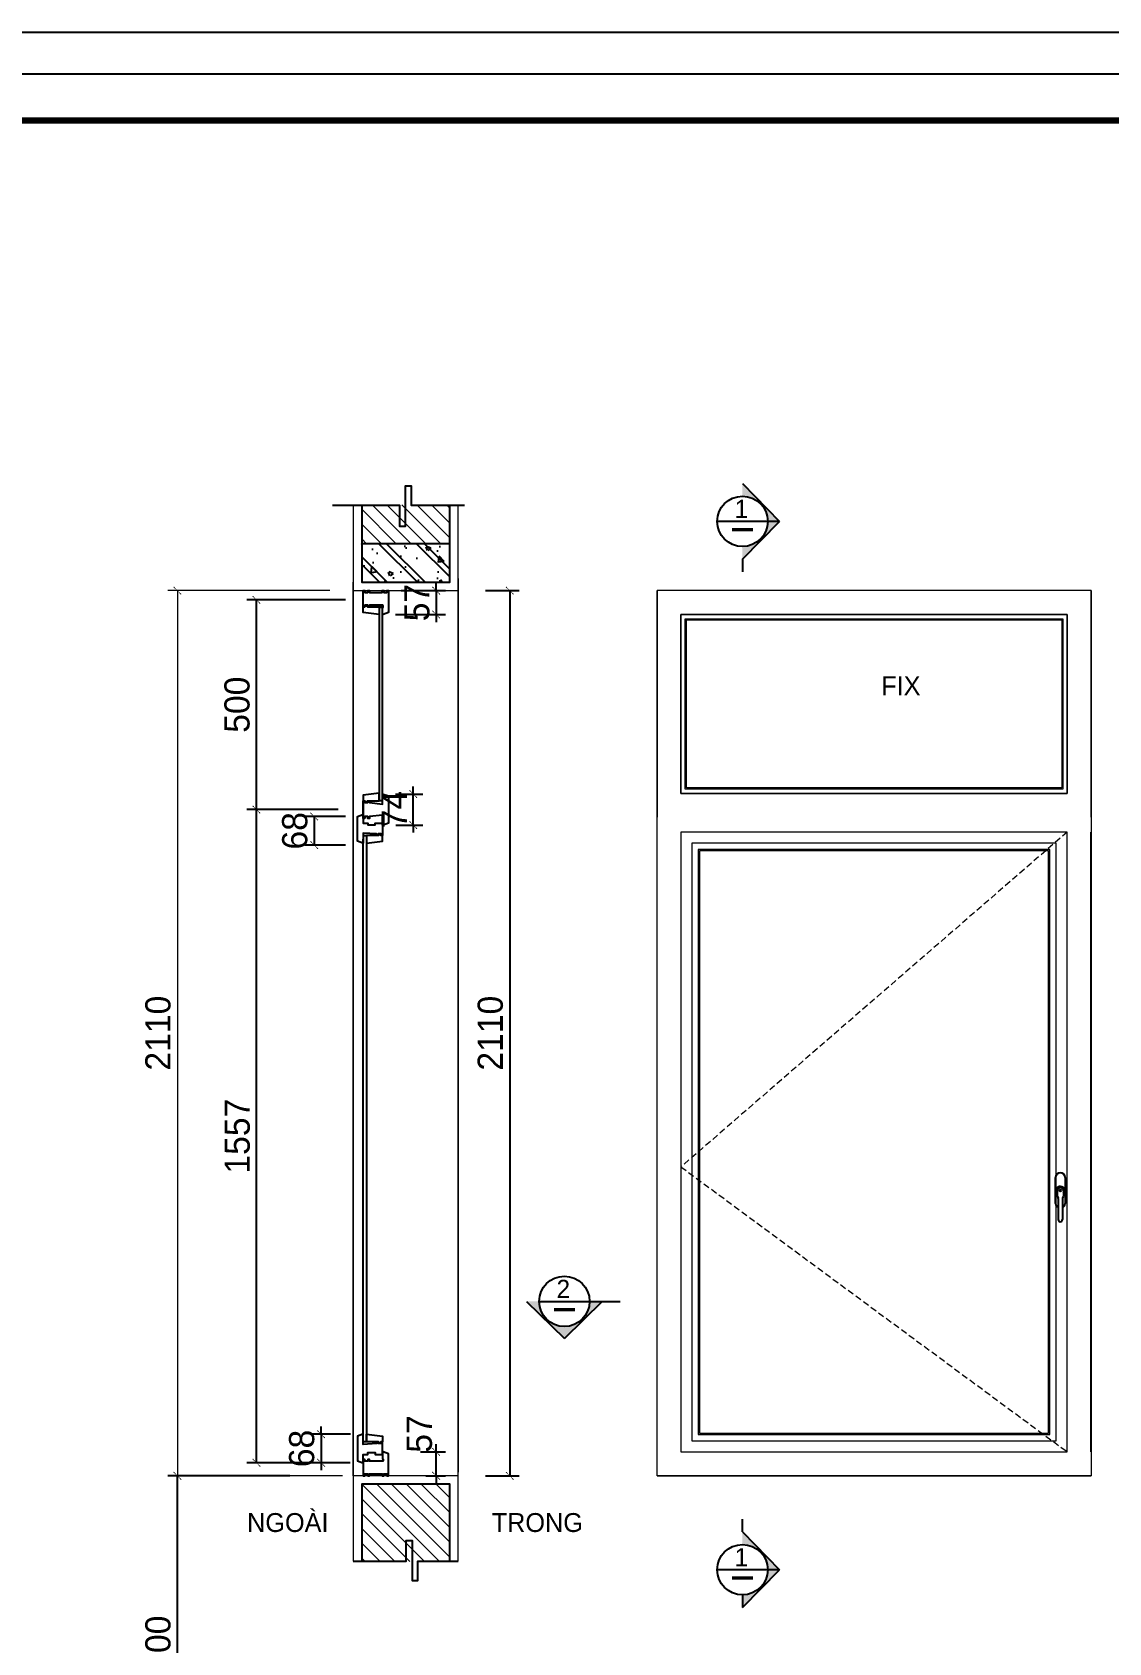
# Model space of a CAD drawing. Header units: millimetres. Extents: x -34806 to 662668, y 63228 to 99452.
# Drawn here: x 616823 to 619387, y 80858 to 84697 of the extents above; entities that cross this region are included whole.
import ezdxf

# ---------------------------------------------------------------- set-up
doc = ezdxf.new("R2010")
doc.units = ezdxf.units.MM
doc.header["$LTSCALE"] = 200
doc.header["$MEASUREMENT"] = 0
doc.header["$PDMODE"] = 3
doc.header["$PDSIZE"] = 50
doc.linetypes.add('DASHED2', pattern=[0.375, 0.25, -0.125])
doc.layers.get('0').update_dxf_attribs({"color": 95, "linetype": 'CONTINUOUS'})
doc.layers.get('DEFPOINTS').update_dxf_attribs({"linetype": 'CONTINUOUS'})
for name, color, linetype, lineweight in [('21', 7, 'CONTINUOUS', 20), ('co', 8, 'DASHED2', 13), ('hacth', 251, 'CONTINUOUS', 13), ('hatch', 251, 'CONTINUOUS', 5), ('kt', 136, 'CONTINUOUS', 25), ('Text - khung ten', 253, 'CONTINUOUS', 13)]:
    doc.layers.add(name, color=color, linetype=linetype, lineweight=lineweight)
for name, color, linetype in [('4', 4, 'CONTINUOUS'), ('8', 1, 'CONTINUOUS'), ('COT', 2, 'CONTINUOUS'), ('DIM', 1, 'CONTINUOUS'), ('KHUNGTEN', 7, 'CONTINUOUS'), ('NETMANH', 127, 'CONTINUOUS'), ('TEXT', 7, 'CONTINUOUS'), ('TPTA-Concrete', 7, 'CONTINUOUS'), ('TUONG', 2, 'CONTINUOUS'), ('wood', 254, 'CONTINUOUS')]:
    doc.layers.add(name, color=color, linetype=linetype)
doc.styles.add('@hai text dim', font='VHAVAN.ttf')
doc.styles.add('VNCC-SIM', font='VHAVAN.ttf', dxfattribs={"width": 0.85})
doc.dimstyles.new('DIM10', dxfattribs={"dimscale": 15, "dimtxt": 4, "dimasz": 1.2, "dimexe": 1.5, "dimexo": 2, "dimgap": 1, "dimtad": 1, "dimdec": 0, "dimzin": 0, "dimdsep": 46, "dimtxsty": '@hai text dim', "dimblk": 'ARCHTICK', "dimcen": 0.09, "dimclrd": 8, "dimclre": 8, "dimclrt": 7, "dimadec": 0, "dimazin": 0, "dimtfac": 0.25, "dimtdec": 0, "dimtix": 1, "dimtmove": 1, "dimatfit": 0, "dimldrblk": 'NONE', "dimfxl": 1, "dimtolj": 1, "dimtzin": 0, "dimlwd": -1, "dimlwe": -1, "dimarcsym": 0})

# ---------------------------------------------------------------- blocks, each defined once
blk = doc.blocks.new('_ArchTick')
at = {"layer": 'DIM', "color": 150}
blk.add_lwpolyline([(0.5, 0.5, 0.133, 0, 0), (0, 0, 0, 0.133, 0), (-0.5, -0.5, 0.133, 0.133, 0)], format="xyseb", dxfattribs=at)
blk = doc.blocks.new('*D1122')
at = {"layer": '8', "color": 8}
for p, q in [((617437, 81256.4), (617146.3, 81256.4)), ((617168.8, 80456), (617168.8, 81256.4)), ((617437, 80456), (617146.3, 80456))]:
    blk.add_line(p, q, dxfattribs=at)
at = {"layer": 'DEFPOINTS', "color": 0}
for p in [(617168.8, 81256.4), (617467, 81256.4), (617467, 80456)]:
    blk.add_point(p, dxfattribs=at)
at = {"layer": '8', "color": 8, "xscale": 18, "yscale": 18, "zscale": 18}
for p, rotation in [((617168.8, 81256.4), 90), ((617168.8, 80456), 270)]:
    blk.add_blockref('_ArchTick', p, dxfattribs=dict(at, rotation=rotation))
at = {"layer": '8', "color": 7, "insert": (617122.8, 80856.2), "char_height": 60, "attachment_point": 5, "rotation": 90, "style": '@hai text dim'}
blk.add_mtext('\\A1;800', dxfattribs=at)
blk = doc.blocks.new('_None')
blk = doc.blocks.new('*D1123')
at = {"layer": '8', "color": 8}
for p, q in [((617902.7, 83366.1), (617982.9, 83366.1)), ((617960.4, 83366.1), (617960.4, 81256.2)), ((617902.7, 81256.2), (617982.9, 81256.2))]:
    blk.add_line(p, q, dxfattribs=at)
at = {"layer": 'DEFPOINTS', "color": 0}
for p in [(617872.7, 83366.1), (617872.7, 81256.2), (617960.4, 81256.2)]:
    blk.add_point(p, dxfattribs=at)
at = {"layer": '8', "color": 8, "xscale": 18, "yscale": 18, "zscale": 18}
for p, rotation in [((617960.4, 83366.1), 90), ((617960.4, 81256.2), 270)]:
    blk.add_blockref('_ArchTick', p, dxfattribs=dict(at, rotation=rotation))
at = {"layer": '8', "color": 7, "insert": (617914.4, 82311.2), "char_height": 60, "attachment_point": 5, "rotation": 90, "style": '@hai text dim'}
blk.add_mtext('\\A1;2110', dxfattribs=at)
blk = doc.blocks.new('*D1124')
at = {"layer": 'DEFPOINTS', "color": 0}
for p in [(617561.7, 83366.1), (617168.8, 81256.4), (617591.7, 81256.4)]:
    blk.add_point(p, dxfattribs=at)
at = {"layer": 'hatch', "color": 8}
for p, q in [((617531.7, 83366.1), (617146.3, 83366.1)), ((617168.8, 83366.1), (617168.8, 81256.4)), ((617561.7, 81256.4), (617146.3, 81256.4))]:
    blk.add_line(p, q, dxfattribs=at)
at = {"layer": 'hatch', "color": 8, "xscale": 18, "yscale": 18, "zscale": 18}
for p, rotation in [((617168.8, 83366.1), 90), ((617168.8, 81256.4), 270)]:
    blk.add_blockref('_ArchTick', p, dxfattribs=dict(at, rotation=rotation))
at = {"layer": 'hatch', "color": 7, "insert": (617122.8, 82311.3), "char_height": 60, "attachment_point": 5, "rotation": 90, "style": '@hai text dim'}
blk.add_mtext('\\A1;2110', dxfattribs=at)
blk = doc.blocks.new('*D1278')
at = {"color": 8}
for p, q in [((617580.9, 81355.4), (617488.6, 81355.4)), ((617511.1, 81355.4), (617511.1, 81373.4)), ((617511.1, 81355.4), (617511.1, 81287.4)), ((617580.2, 81287.4), (617488.6, 81287.4)), ((617511.1, 81287.4), (617511.1, 81269.4))]:
    blk.add_line(p, q, dxfattribs=at)
at = {"layer": 'DEFPOINTS', "color": 0}
for p in [(617610.9, 81355.4), (617511.1, 81287.4), (617610.2, 81287.4)]:
    blk.add_point(p, dxfattribs=at)
at = {"color": 8, "xscale": 18, "yscale": 18, "zscale": 18}
for p, rotation in [((617511.1, 81355.4), 270), ((617511.1, 81287.4), 90)]:
    blk.add_blockref('_ArchTick', p, dxfattribs=dict(at, rotation=rotation))
at = {"color": 7, "insert": (617465.1, 81321.4), "char_height": 60, "attachment_point": 5, "rotation": 90, "style": '@hai text dim'}
blk.add_mtext('\\A1;68', dxfattribs=at)
blk = doc.blocks.new('*D1279')
at = {"layer": '8', "color": 8}
for p, q in [((617688.2, 82881.2), (617753.2, 82881.2)), ((617730.7, 82881.2), (617730.7, 82899.2)), ((617730.7, 82807.2), (617730.7, 82881.2)), ((617688.9, 82807.2), (617753.2, 82807.2)), ((617730.7, 82807.2), (617730.7, 82789.2))]:
    blk.add_line(p, q, dxfattribs=at)
at = {"layer": 'DEFPOINTS', "color": 0}
for p in [(617658.2, 82881.2), (617730.7, 82881.2), (617658.9, 82807.2)]:
    blk.add_point(p, dxfattribs=at)
at = {"layer": '8', "color": 8, "xscale": 18, "yscale": 18, "zscale": 18}
for p, rotation in [((617730.7, 82881.2), 270), ((617730.7, 82807.2), 90)]:
    blk.add_blockref('_ArchTick', p, dxfattribs=dict(at, rotation=rotation))
at = {"layer": '8', "color": 7, "insert": (617685.7, 82844.2), "char_height": 60, "attachment_point": 5, "rotation": 90, "style": '@hai text dim'}
blk.add_mtext('\\A1;74', dxfattribs=at)
blk = doc.blocks.new('*D1125')
at = {"layer": '8', "color": 8}
for p, q in [((617568.9, 82827.6), (617472.2, 82827.6)), ((617494.7, 82827.6), (617494.7, 82759.6)), ((617568.9, 82759.6), (617472.2, 82759.6))]:
    blk.add_line(p, q, dxfattribs=at)
at = {"layer": 'DEFPOINTS', "color": 0}
for p in [(617598.9, 82827.6), (617494.7, 82759.6), (617598.9, 82759.6)]:
    blk.add_point(p, dxfattribs=at)
at = {"layer": '8', "color": 8, "xscale": 18, "yscale": 18, "zscale": 18}
for p, rotation in [((617494.7, 82827.6), 90), ((617494.7, 82759.6), 270)]:
    blk.add_blockref('_ArchTick', p, dxfattribs=dict(at, rotation=rotation))
at = {"layer": '8', "color": 7, "insert": (617448.6, 82793.6), "char_height": 60, "attachment_point": 5, "rotation": 90, "style": '@hai text dim'}
blk.add_mtext('\\A1;68', dxfattribs=at)
blk = doc.blocks.new('*D1126')
at = {"color": 8}
for p, q in [((617747.5, 81313.4), (617807.5, 81313.4)), ((617785, 81313.4), (617785, 81331.4)), ((617785, 81256.4), (617785, 81313.4)), ((617760.2, 81256.4), (617807.5, 81256.4)), ((617785, 81256.4), (617785, 81238.4))]:
    blk.add_line(p, q, dxfattribs=at)
at = {"layer": 'DEFPOINTS', "color": 0}
for p in [(617717.5, 81313.4), (617785, 81313.4), (617730.2, 81256.4)]:
    blk.add_point(p, dxfattribs=at)
at = {"color": 8, "xscale": 18, "yscale": 18, "zscale": 18}
for p, rotation in [((617785, 81313.4), 270), ((617785, 81256.4), 90)]:
    blk.add_blockref('_ArchTick', p, dxfattribs=dict(at, rotation=rotation))
at = {"color": 7, "insert": (617745.5, 81355.9), "char_height": 60, "attachment_point": 5, "rotation": 90, "style": '@hai text dim'}
blk.add_mtext('\\A1;57', dxfattribs=at)
blk = doc.blocks.new('*D1127')
at = {"layer": '8', "color": 8}
for p, q in [((617551.6, 82844.2), (617334.6, 82844.2)), ((617357.1, 81287.4), (617357.1, 82844.2)), ((617523.6, 81287.4), (617334.6, 81287.4))]:
    blk.add_line(p, q, dxfattribs=at)
at = {"layer": 'DEFPOINTS', "color": 0}
for p in [(617357.1, 82844.2), (617581.6, 82844.2), (617553.6, 81287.4)]:
    blk.add_point(p, dxfattribs=at)
at = {"layer": '8', "color": 8, "xscale": 18, "yscale": 18, "zscale": 18}
for p, rotation in [((617357.1, 82844.2), 90), ((617357.1, 81287.4), 270)]:
    blk.add_blockref('_ArchTick', p, dxfattribs=dict(at, rotation=rotation))
at = {"layer": '8', "color": 7, "insert": (617311.6, 82065.8), "char_height": 60, "attachment_point": 5, "rotation": 90, "style": '@hai text dim'}
blk.add_mtext('\\A1;1557', dxfattribs=at)
blk = doc.blocks.new('*D1128')
at = {"layer": '8', "color": 8}
for p, q in [((617569.2, 83344.1), (617334.6, 83344.1)), ((617357.1, 82844.2), (617357.1, 83344.1)), ((617551.6, 82844.2), (617334.6, 82844.2))]:
    blk.add_line(p, q, dxfattribs=at)
at = {"layer": 'DEFPOINTS', "color": 0}
for p in [(617357.1, 83344.1), (617599.2, 83344.1), (617581.6, 82844.2)]:
    blk.add_point(p, dxfattribs=at)
at = {"layer": '8', "color": 8, "xscale": 18, "yscale": 18, "zscale": 18}
for p, rotation in [((617357.1, 83344.1), 90), ((617357.1, 82844.2), 270)]:
    blk.add_blockref('_ArchTick', p, dxfattribs=dict(at, rotation=rotation))
at = {"layer": '8', "color": 7, "insert": (617311.1, 83094.2), "char_height": 60, "attachment_point": 5, "rotation": 90, "style": '@hai text dim'}
blk.add_mtext('\\A1;500', dxfattribs=at)
blk = doc.blocks.new('*D1129')
at = {"layer": '8', "color": 8}
for p, q in [((617785.2, 83366.1), (617785.2, 83384.1)), ((617701.6, 83366.1), (617807.7, 83366.1)), ((617785.2, 83366.1), (617785.2, 83309.1)), ((617688.2, 83309.1), (617807.7, 83309.1)), ((617785.2, 83309.1), (617785.2, 83291.1))]:
    blk.add_line(p, q, dxfattribs=at)
at = {"layer": 'DEFPOINTS', "color": 0}
for p in [(617671.6, 83366.1), (617658.2, 83309.1), (617785.2, 83309.1)]:
    blk.add_point(p, dxfattribs=at)
at = {"layer": '8', "color": 8, "xscale": 18, "yscale": 18, "zscale": 18}
for p, rotation in [((617785.2, 83366.1), 270), ((617785.2, 83309.1), 90)]:
    blk.add_blockref('_ArchTick', p, dxfattribs=dict(at, rotation=rotation))
at = {"layer": '8', "color": 7, "insert": (617739.6, 83337.6), "char_height": 60, "attachment_point": 5, "rotation": 90, "style": '@hai text dim'}
blk.add_mtext('\\A1;57', dxfattribs=at)
blk = doc.blocks.new('khung')
at = {"layer": 'DEFPOINTS', "color": 8}
blk.add_lwpolyline([(0, 0), (31503, 0), (31503, 22275), (0, 22275)], close=True, dxfattribs=at)
at = {"layer": 'KHUNGTEN', "color": 4, "const_width": 54.3}
blk.add_lwpolyline([(848, 388), (31117, 388), (31117, 21887), (848, 21887)], close=True, dxfattribs=at)

msp = doc.modelspace()

# ---------------------------------------------------------------- hatches: boundary and pattern name
at = {"layer": '4'}
for points in [[(618514.7, 83591.1), (618514.7, 83621.3), (618603.3, 83531.1), (618514.7, 83440.8), (618514.7, 83471, 1)], [(618030.6, 81672), (618000.4, 81672), (618090.6, 81583.3), (618180.9, 81672), (618150.7, 81672, -1)], [(618514.7, 80972.4), (618514.7, 80942.2), (618603.3, 81032.4), (618514.7, 81122.7), (618514.7, 81092.5, -1)]]:
    msp.add_hatch(color=256, dxfattribs=at).paths.add_polyline_path(points)
at = {"layer": 'hatch', "ltscale": 0.5}
h = msp.add_hatch(dxfattribs=at)
h.set_pattern_fill('ANSI31', color=256, scale=200, style=0)
h.set_pattern_definition([(135, (622946.53, 86529.959), (17.67767, 17.67767), [])])
h.paths.add_polyline_path([(617817.8, 83478), (617607.8, 83478), (617607.8, 83569.9), (617696.3, 83569.9), (617696.3, 83552), (617708.7, 83584.3), (617720.5, 83569.9), (617817.8, 83569.9)])
h = msp.add_hatch(dxfattribs=at)
h.set_pattern_fill('ANSI31', color=256, scale=200, angle=180, style=0)
h.set_pattern_definition([(315, (612479.08, 78092.55), (-17.67767, -17.67767), [])])
h.paths.add_polyline_path([(617817.8, 81236.4), (617817.8, 81052.6), (617729.3, 81052.6), (617729.3, 81070.5), (617716.9, 81038.2), (617705.1, 81052.6), (617607.8, 81052.6), (617607.8, 81236.4)])
at = {"layer": 'TUONG'}
h = msp.add_hatch(dxfattribs=at)
h.set_pattern_fill('BT-01', color=1, scale=15, style=0, pattern_type=2)
h.set_pattern_definition([(130, (1048677.88, -638214.8), (-107.589027, -9.41282), [11.25, -123.75]), (185, (1048677.88, -638214.8), (20.8127, 112.82882), [9, -99]), (79.5486, (1048668.92, -638215.58), (-86.776407, 103.415931), [9.561028, -105.171317]), (133.8158, (1048677.88, -638184.8), (-160.086157, -24.827852), [16.875, -185.625]), (83.3644, (1048664.54, -638186.87), (-140.199406, 146.11768), [14.341543, -157.75695]), (188.8158, (1048677.88, -638184.8), (-140.199292, 146.11779), [13.5, -148.5]), (159, (1048662.88, -638192.3), (-89.536058, -60.392834), [11.25, -123.75]), (214, (1048662.88, -638192.3), (-36.4973, 108.772507), [9, -99]), (108.5486, (1048655.42, -638197.33), (-126.033394, 48.379575), [9.561028, -105.171317]), (142.5, (1048677.882, -638214.797), (-1.8239783, 49.934078), [0, -97.8, 0, -100.5, 0, -99.375]), (172.5, (1048677.88, -638214.797), (-39.4604306, 59.1617568), [0, -57.3, 0, -95.55, 0, -37.875]), (212.5, (1048711.332, -638214.797), (-80.0733654, -3.3832308), [0, -37.5, 0, -117, 0, -155.25]), (222.5, (1048726.33, -638214.8), (-87.4779254, 15.0157473), [0, -48.75, 0, -77.7, 0, -110.25]), (135, (1048677.88, -638214.8), (45.0780573, 45.0780573), []), (135, (1048677.88, -638196.42), (45.0780573, 45.0780573), [])])
h.paths.add_polyline_path([(617607.8, 83478), (617817.8, 83478), (617817.8, 83386.1), (617607.8, 83386.1)])

# ---------------------------------------------------------------- linework, layer by layer
msp.add_lwpolyline([(621034.7, 78155.5), (611865.9, 78155.5), (611865.9, 84697.1), (621034.7, 84697.1)], close=True)
at = {"layer": '21'}
for points in [[(619345.1, 82825.8), (619345.1, 83366.1), (618311.3, 83366.1), (618311.3, 82825.8)], [(619345.1, 83366.1), (619345.1, 81256.4), (618311.3, 81256.4), (618311.3, 83366.1)]]:
    msp.add_lwpolyline(points, dxfattribs=at)
msp.add_lwpolyline([(618311.3, 81256.4), (619345.1, 81256.4), (619345.1, 81256.4), (618311.3, 81256.4)], close=True, dxfattribs=at)
at = {"layer": '4'}
for p, q in [((618603.3, 83531.1), (618454.6, 83531.1)), ((618514.7, 83440.8), (618603.3, 83531.1)), ((618514.7, 83440.8), (618514.7, 83410.6)), ((618030.6, 81672), (618150.7, 81672)), ((618180.9, 81672), (618090.6, 81583.3)), ((618150.7, 81672), (618180.9, 81672)), ((618150.7, 81672), (618223.8, 81672)), ((618514.7, 81122.7), (618514.7, 81152.9)), ((618514.7, 81122.7), (618603.3, 81032.4)), ((618603.3, 81032.4), (618454.6, 81032.4))]:
    msp.add_line(p, q, dxfattribs=at)
for centre in [(618514.7, 83531.1), (618090.6, 81672), (618514.7, 81032.4)]:
    msp.add_circle(centre, 60.1, dxfattribs=at)
at = {"layer": '8'}
for points in [[(617538.3, 83569.9), (617698, 83569.9), (617698, 83520.1), (617712.2, 83520.1), (617712.2, 83615.5), (617725.7, 83615.5), (617725.7, 83569.9), (617852.9, 83569.9)], [(617587.8, 81052.6), (617713.8, 81052.6), (617713.8, 81102.4), (617728, 81102.4), (617728, 81007), (617741.5, 81007), (617741.5, 81052.6), (617837.8, 81052.6)]]:
    msp.add_lwpolyline(points, dxfattribs=at)
at = {"layer": 'co', "linetype": 'DASHED2', "ltscale": 0.3}
msp.add_lwpolyline([(619288.1, 82790.5), (618368.3, 81992.6), (619288.1, 81313.4)], dxfattribs=at)
at = {"layer": 'COT'}
for points in [[(617607.8, 83569.9), (617607.8, 83386.1), (617817.8, 83386.1), (617817.8, 83569.9)], [(617817.8, 81052.6), (617817.8, 81236.4), (617607.8, 81236.4), (617607.8, 81052.6)]]:
    msp.add_lwpolyline(points, dxfattribs=at)
msp.add_lwpolyline([(617607.8, 83386.1), (617817.8, 83386.1), (617817.8, 83478), (617607.8, 83478)], close=True, dxfattribs=at)
at = {"layer": 'hatch'}
for p, q in [((617587.8, 81256.4), (617587.8, 83366.1)), ((617837.8, 81256.4), (617837.8, 83366.1)), ((619288.1, 81313.4), (619288.1, 82790.5)), ((619344.8, 81313.4), (619344.8, 82790.5))]:
    msp.add_line(p, q, dxfattribs=at)
for points in [[(617587.8, 83569.9), (617587.8, 83366.1), (617837.8, 83366.1), (617837.8, 83569.9)], [(617587.8, 81256.4), (617587.8, 83386.3), (617587.8, 81256.4)], [(617837.8, 81265), (617837.8, 83394.9), (617837.8, 81265)], [(617837.8, 81052.6), (617837.8, 81256.4), (617587.8, 81256.4), (617587.8, 81052.6)]]:
    msp.add_lwpolyline(points, dxfattribs=at)
for points in [[(618368.3, 82882.8), (619288.1, 82882.8), (619288.1, 83309.1), (618368.3, 83309.1)], [(619288.1, 82882.8), (618368.3, 82882.8), (618368.3, 83309.1), (619288.1, 83309.1)], [(619278.1, 82892.8), (618378.3, 82892.8), (618378.3, 83299.1), (619278.1, 83299.1)], [(619275.1, 82895.8), (618381.3, 82895.8), (618381.3, 83296.1), (619275.1, 83296.1)], [(618368.3, 81313.4), (619288.1, 81313.4), (619288.1, 82790.5), (618368.3, 82790.5)], [(618394.4, 81339.4), (619261.7, 81339.4), (619261.7, 82764.4), (618394.4, 82764.4)], [(618409.6, 81354.6), (619246.6, 81354.6), (619246.6, 82749.2), (618409.6, 82749.2)], [(618412.6, 81357.6), (619243.6, 81357.6), (619243.6, 82746.2), (618412.6, 82746.2)]]:
    msp.add_lwpolyline(points, close=True, dxfattribs=at)
at = {"layer": 'kt'}
for p, q in [((618514.7, 83621.3), (618603.3, 83531.1)), ((618000.4, 81672), (618090.6, 81583.3)), ((618514.7, 80942.2), (618603.3, 81032.4)), ((618514.7, 80972.4), (618514.7, 80942.2))]:
    msp.add_line(p, q, dxfattribs=at)
at = {"layer": 'NETMANH', "ltscale": 0.5}
for p, q in [((619264.5, 81936.3), (619264.5, 81922.5)), ((619264.7, 81921.9), (619266.5, 81918.3)), ((619278.9, 81921.9), (619277, 81918.3)), ((619279, 81936.3), (619279, 81922.5)), ((619266.7, 81917.6), (619266.7, 81867)), ((619276.9, 81917.6), (619276.9, 81867))]:
    msp.add_line(p, q, dxfattribs=at)
for points in [[(619260.5, 81929), (619260.5, 81967)], [(619283, 81967), (619283, 81905.6)], [(619260.5, 81905.6), (619260.5, 81929)]]:
    msp.add_lwpolyline(points, dxfattribs=at)
msp.add_circle((619271.8, 81936.3), 2.05, dxfattribs=at)
for centre, radius, start, end in [((619271.8, 81967), 11.3, 0, 180), ((619271.8, 81936.3), 9.72, 318.259, 221.741), ((619271.8, 81936.3), 7.25, 0, 180), ((619265.9, 81922.5), 1.4, 180, 207.1927), ((619271.8, 81936.3), 9.72, 318.259, 131.741), ((619277.6, 81922.5), 1.4, 332.8073, 0), ((619271.8, 81905.6), 11.3, 180, 243.1549), ((619265.3, 81917.6), 1.4, 0, 27.1927), ((619278.3, 81917.6), 1.4, 152.8073, 180), ((619271.8, 81905.6), 11.3, 296.8451, 0), ((619271.8, 81867), 5.09, 180, 0)]:
    msp.add_arc(centre, radius, start, end, dxfattribs=at)
at = {"layer": 'Text - khung ten', "const_width": 8}
for points in [[(618489.6, 83511.3), (618540.1, 83511.3)], [(618065.6, 81652.2), (618116.1, 81652.2)], [(618489.6, 81012.7), (618540.1, 81012.7)]]:
    msp.add_lwpolyline(points, dxfattribs=at)
at = {"layer": 'TPTA-Concrete', "ltscale": 0.5}
for p, q in [((617649.6, 83326.3), (617657.6, 83326.3)), ((617649.6, 82866.1), (617657.6, 82866.1)), ((617611.6, 82782.2), (617619.6, 82782.2)), ((617611.6, 82782.2), (617619.6, 82782.2))]:
    msp.add_line(p, q, dxfattribs=at)
at = {"layer": 'TPTA-Concrete'}
for points in [[(617611.6, 83327.1), (617611.6, 83366.1), (617615.1, 83366.1), (617615.1, 83361.9), (617622.3, 83361.9), (617622.3, 83366.1), (617626.2, 83366.1), (617626.2, 83361.9), (617656.9, 83361.9), (617656.9, 83366.1), (617660.8, 83366.1), (617660.8, 83361.9), (617668, 83361.9), (617668, 83366.1), (617671.6, 83366.1), (617671.6, 83313.7), (617658.9, 83309.1), (617657.6, 83309.1), (617657.6, 83325.7, 0.420946), (617658.1, 83331.4), (617626.2, 83331.4), (617626.2, 83327.1), (617622.3, 83327.1), (617622.3, 83331.4), (617615.1, 83331.4), (617615.1, 83327.1), (617611.6, 83327.1)], [(617611.6, 81295.4), (617611.6, 81256.4), (617615.1, 81256.4), (617615.1, 81260.6), (617622.3, 81260.6), (617622.3, 81256.4), (617626.2, 81256.4), (617626.2, 81260.6), (617656.9, 81260.6), (617656.9, 81256.4), (617660.8, 81256.4), (617660.8, 81260.6), (617668, 81260.6), (617668, 81256.4), (617671.6, 81256.4), (617671.6, 81308.8), (617658.9, 81313.4), (617657.6, 81313.4), (617657.6, 81296.8, -0.420946), (617658.1, 81291.1), (617626.2, 81291.1), (617626.2, 81295.4), (617622.3, 81295.4), (617622.3, 81291.1), (617615.1, 81291.1), (617615.1, 81295.4), (617611.6, 81295.4)]]:
    msp.add_lwpolyline(points, format="xyb", dxfattribs=at)
for points in [[(617649.6, 83327.1), (617649.6, 83309.1), (617611.6, 83314.1), (617611.6, 83327.1), (617615.6, 83327.1), (617615.6, 83329.7), (617621.6, 83329.7), (617621.6, 83327.1), (617649.6, 83327.1)], [(617649.6, 82865.2), (617649.6, 82883.2), (617611.6, 82878.2), (617611.6, 82865.2), (617615.6, 82865.2), (617615.6, 82862.6), (617621.6, 82862.6), (617621.6, 82865.2), (617649.6, 82865.2)], [(617615.1, 82823.2), (617611.6, 82823.2), (617611.6, 82865.2), (617615.1, 82865.2), (617615.1, 82860.9), (617622.3, 82860.9), (617622.3, 82865.2), (617626.2, 82865.2), (617626.2, 82860.9), (617657.6, 82856.9), (617657.6, 82881.2), (617658.9, 82881.2), (617671.6, 82876.6), (617671.6, 82811.7), (617658.9, 82807.2), (617657.6, 82807.2), (617657.6, 82830.6), (617626.2, 82827.4), (617626.2, 82823.2), (617622.3, 82823.2), (617622.3, 82827.4), (617615.1, 82827.4), (617615.1, 82823.2)], [(617611.6, 82764.2), (617610.2, 82764.2), (617597.6, 82768.7), (617597.6, 82827.6), (617610.2, 82832.2), (617611.6, 82832.2), (617611.6, 82812.2), (617622.2, 82812.2), (617622.2, 82807.9), (617639.9, 82807.9), (617639.9, 82812.2), (617657.6, 82812.2), (617657.6, 82782.2), (617654, 82782.2), (617654, 82786.4), (617646.8, 82786.4), (617646.8, 82782.2), (617642.9, 82782.2), (617642.9, 82786.4), (617611.6, 82788.3), (617611.6, 82764.2)], [(617611.6, 82764.2), (617610.2, 82764.2), (617597.6, 82768.7), (617597.6, 82827.6), (617610.2, 82832.2), (617611.6, 82832.2), (617611.6, 82812.2), (617622.2, 82812.2), (617622.2, 82807.9), (617639.9, 82807.9), (617639.9, 82812.2), (617657.6, 82812.2), (617657.6, 82782.2), (617654, 82782.2), (617654, 82786.4), (617646.8, 82786.4), (617646.8, 82782.2), (617642.9, 82782.2), (617642.9, 82786.4), (617611.6, 82788.3), (617611.6, 82764.2)], [(617619.6, 82782.2), (617619.6, 82764.2), (617657.6, 82769.2), (617657.6, 82782.2), (617653.5, 82782.2), (617653.5, 82784.7), (617647.5, 82784.7), (617647.5, 82782.2), (617619.6, 82782.2)], [(617619.6, 82782.2), (617619.6, 82764.2), (617657.6, 82769.2), (617657.6, 82782.2), (617653.5, 82782.2), (617653.5, 82784.7), (617647.5, 82784.7), (617647.5, 82782.2), (617619.6, 82782.2)], [(617611.6, 81355.4), (617610.2, 81355.4), (617597.6, 81350.8), (617597.6, 81291.9), (617610.2, 81287.4), (617611.6, 81287.4), (617611.6, 81307.4), (617622.2, 81307.4), (617622.2, 81311.6), (617639.9, 81311.6), (617639.9, 81307.4), (617657.6, 81307.4), (617657.6, 81337.4), (617654, 81337.4), (617654, 81333.1), (617646.8, 81333.1), (617646.8, 81337.4), (617642.9, 81337.4), (617642.9, 81333.1), (617611.6, 81331.2), (617611.6, 81355.4)], [(617619.6, 81337.4), (617619.6, 81355.4), (617657.6, 81350.4), (617657.6, 81337.4), (617653.5, 81337.4), (617653.5, 81334.8), (617647.5, 81334.8), (617647.5, 81337.4), (617619.6, 81337.4)]]:
    msp.add_lwpolyline(points, dxfattribs=at)
at = {"layer": 'TPTA-Concrete', "ltscale": 0.5}
msp.add_lwpolyline([(617611.6, 82865.2), (617611.6, 82812.2)], dxfattribs=at)
at = {"layer": 'wood', "ltscale": 0.5}
for points in [[(617657.6, 82866.1), (617657.6, 83326.3), (617649.6, 83326.3), (617649.6, 82866.1)], [(617619.6, 82773.6), (617619.6, 81337.4), (617611.6, 81337.4), (617611.6, 82773.6)]]:
    msp.add_lwpolyline(points, dxfattribs=at)

# ---------------------------------------------------------------- block references
at = {"layer": 'hacth', "xscale": 0.2846925092453603, "yscale": 0.2846925238118274, "zscale": 0.2846925253884692}
msp.add_blockref('khung', (611996, 78255.5), dxfattribs=at)

# ---------------------------------------------------------------- texts
at = {"layer": '4', "style": '@hai text dim'}
for p in [(618496, 83539.3), (618496, 81040.6)]:
    msp.add_text('1', height=43.2, dxfattribs=at).set_placement(p)
at = {"layer": 'TEXT', "style": 'VNCC-SIM'}
for s, p in [('fix', (618845.2, 83116.9)), ('ngoµi', (617334.8, 81122.4)), ('Trong', (617917.4, 81122.4))]:
    msp.add_text(s, height=45, dxfattribs=at).set_placement(p)
at = {"layer": 'Text - khung ten', "style": '@hai text dim'}
msp.add_text('2', height=43.2, dxfattribs=at).set_placement((618072, 81680.2))

# ---------------------------------------------------------------- dimensions: what is measured, and where the dimension line sits
dim = msp.add_linear_dim(base=(617785, 81313.4), p1=(617730.2, 81256.4), p2=(617717.5, 81313.4), angle=90, dimstyle='DIM10')
dim.commit()
dim.dimension.update_dxf_attribs({"geometry": '*D1126', "text_midpoint": (617791.1, 81355.9), "dimtype": 128})
dim = msp.add_linear_dim(base=(617511.1, 81287.4), p1=(617610.9, 81355.4), p2=(617610.2, 81287.4), angle=270, dimstyle='DIM10')
dim.commit()
dim.dimension.update_dxf_attribs({"geometry": '*D1278', "text_midpoint": (617465.1, 81321.4)})
at = {"layer": '8'}
for base, p1, p2, angle, picture, middle in [((617785.2, 83309.1), (617671.6, 83366.1), (617658.2, 83309.1), 90, '*D1129', (617739.6, 83337.6)), ((617357.1, 83344.1), (617581.6, 82844.2), (617599.2, 83344.1), 90, '*D1128', (617311.1, 83094.2)), ((617960.4, 81256.2), (617872.7, 83366.1), (617872.7, 81256.2), 270, '*D1123', (617914.4, 82311.2)), ((617730.7, 82881.2), (617658.9, 82807.2), (617658.2, 82881.2), 90, '*D1279', (617685.7, 82844.2)), ((617357.1, 82844.2), (617553.6, 81287.4), (617581.6, 82844.2), 90, '*D1127', (617311.6, 82065.8)), ((617168.8, 81256.4), (617467, 80456), (617467, 81256.4), 90, '*D1122', (617122.8, 80856.2))]:
    dim = msp.add_linear_dim(base=base, p1=p1, p2=p2, angle=angle, dimstyle='DIM10', dxfattribs=at)
    dim.commit()
    dim.dimension.update_dxf_attribs({"geometry": picture, "text_midpoint": middle})
dim = msp.add_linear_dim(base=(617494.7, 82759.6), p1=(617598.9, 82827.6), p2=(617598.9, 82759.6), angle=270, dimstyle='DIM10', dxfattribs=at)
dim.commit()
dim.dimension.update_dxf_attribs({"geometry": '*D1125', "text_midpoint": (617494.7, 82793.6), "dimtype": 128})
at = {"layer": 'hatch'}
dim = msp.add_linear_dim(base=(617168.8, 81256.4), p1=(617561.7, 83366.1), p2=(617591.7, 81256.4), angle=270, dimstyle='DIM10', dxfattribs=at)
dim.commit()
dim.dimension.update_dxf_attribs({"geometry": '*D1124', "text_midpoint": (617122.8, 82311.3)})

doc.saveas('drawing.dxf')
